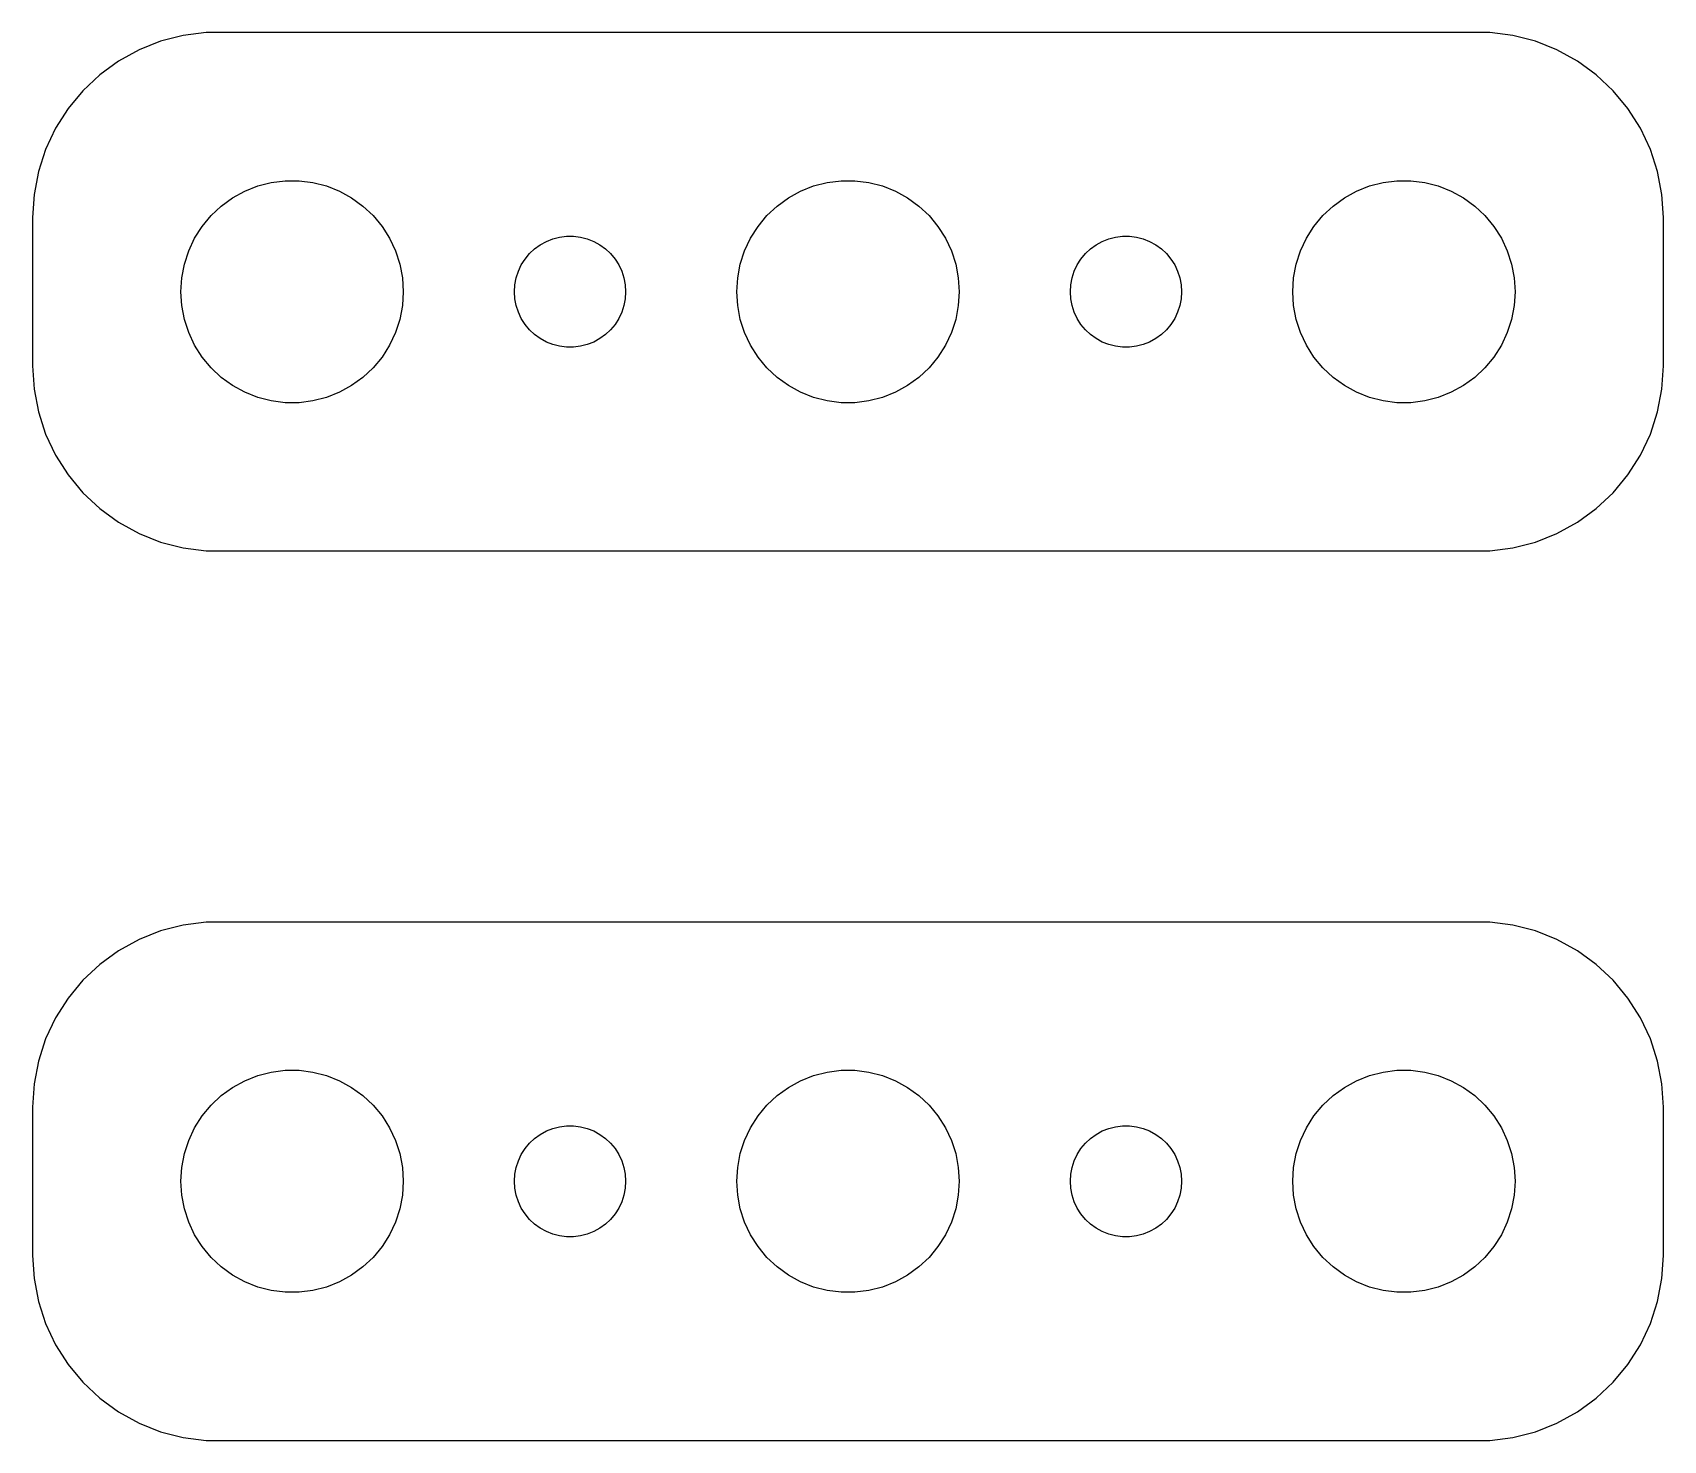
# Model space of a CAD drawing. Header units: metres. Extents: x -22 to 22, y 41 to 79.
import ezdxf

# ---------------------------------------------------------------- set-up
doc = ezdxf.new("R2010")
doc.units = ezdxf.units.M

msp = doc.modelspace()

# ---------------------------------------------------------------- linework, layer by layer
for p, q in [((-17.9369, 78.9114), (-18.5451, 78.7553)), ((-17.3139, 78.9901), (-17.9369, 78.9114)), ((17.3139, 78.9901), (-17.3139, 78.9901)), ((17.9369, 78.9114), (17.3139, 78.9901)), ((18.5451, 78.7553), (17.9369, 78.9114)), ((-19.1289, 78.5241), (-19.6791, 78.2216)), ((-18.5451, 78.7553), (-19.1289, 78.5241)), ((19.1289, 78.5241), (18.5451, 78.7553)), ((19.6791, 78.2216), (19.1289, 78.5241)), ((-19.6791, 78.2216), (-20.1871, 77.8526)), ((20.1871, 77.8526), (19.6791, 78.2216)), ((-20.1871, 77.8526), (-20.6448, 77.4227)), ((20.6448, 77.4227), (20.1871, 77.8526)), ((-20.6448, 77.4227), (-21.0451, 76.9389)), ((21.0451, 76.9389), (20.6448, 77.4227)), ((-21.0451, 76.9389), (-21.3815, 76.4088)), ((21.3815, 76.4088), (21.0451, 76.9389)), ((-21.3815, 76.4088), (-21.6489, 75.8406)), ((21.6489, 75.8406), (21.3815, 76.4088)), ((-21.6489, 75.8406), (-21.8429, 75.2434)), ((21.8429, 75.2434), (21.6489, 75.8406)), ((-21.8429, 75.2434), (-21.9606, 74.6267)), ((21.9606, 74.6267), (21.8429, 75.2434)), ((-16.2773, 74.7145), (-15.927, 74.8532)), ((-15.927, 74.8532), (-15.5621, 74.9469)), ((-15.5621, 74.9469), (-15.1884, 74.9941)), ((-15.1884, 74.9941), (-14.8116, 74.9941)), ((-14.8116, 74.9941), (-14.4379, 74.9469)), ((-14.4379, 74.9469), (-14.0729, 74.8532)), ((-14.0729, 74.8532), (-13.7227, 74.7145)), ((-1.27733, 74.7145), (-0.92705, 74.8532)), ((-0.92705, 74.8532), (-0.56213, 74.9469)), ((-0.56213, 74.9469), (-0.18837, 74.9941)), ((-0.18837, 74.9941), (0.18837, 74.9941)), ((0.18837, 74.9941), (0.56213, 74.9469)), ((0.56213, 74.9469), (0.92705, 74.8532)), ((0.92705, 74.8532), (1.27733, 74.7145)), ((13.7227, 74.7145), (14.0729, 74.8532)), ((14.0729, 74.8532), (14.4379, 74.9469)), ((14.4379, 74.9469), (14.8116, 74.9941)), ((14.8116, 74.9941), (15.1884, 74.9941)), ((15.1884, 74.9941), (15.5621, 74.9469)), ((15.5621, 74.9469), (15.927, 74.8532)), ((15.927, 74.8532), (16.2773, 74.7145)), ((-21.9606, 74.6267), (-22, 74)), ((-16.9123, 74.3115), (-16.6075, 74.533)), ((-16.6075, 74.533), (-16.2773, 74.7145)), ((-13.7227, 74.7145), (-13.3925, 74.533)), ((-13.3925, 74.533), (-13.0877, 74.3115)), ((-1.91226, 74.3115), (-1.60747, 74.533)), ((-1.60747, 74.533), (-1.27733, 74.7145)), ((1.27733, 74.7145), (1.60747, 74.533)), ((1.60747, 74.533), (1.91226, 74.3115)), ((13.0877, 74.3115), (13.3925, 74.533)), ((13.3925, 74.533), (13.7227, 74.7145)), ((16.2773, 74.7145), (16.6075, 74.533)), ((16.6075, 74.533), (16.9123, 74.3115)), ((22, 74), (21.9606, 74.6267)), ((-22, 74), (-22, 70)), ((-17.427, 73.7634), (-17.1869, 74.0536)), ((-17.1869, 74.0536), (-16.9123, 74.3115)), ((-13.0877, 74.3115), (-12.8131, 74.0536)), ((-12.8131, 74.0536), (-12.5729, 73.7634)), ((-2.42705, 73.7634), (-2.1869, 74.0536)), ((-2.1869, 74.0536), (-1.91226, 74.3115)), ((1.91226, 74.3115), (2.1869, 74.0536)), ((2.1869, 74.0536), (2.42705, 73.7634)), ((12.5729, 73.7634), (12.8131, 74.0536)), ((12.8131, 74.0536), (13.0877, 74.3115)), ((16.9123, 74.3115), (17.1869, 74.0536)), ((17.1869, 74.0536), (17.427, 73.7634)), ((22, 70), (22, 74)), ((-17.6289, 73.4453), (-17.427, 73.7634)), ((-12.5729, 73.7634), (-12.3711, 73.4453)), ((-7.78107, 73.4734), (-7.59418, 73.497)), ((-7.59418, 73.497), (-7.40581, 73.497)), ((-7.40581, 73.497), (-7.21892, 73.4734)), ((-2.62891, 73.4453), (-2.42705, 73.7634)), ((2.42705, 73.7634), (2.62891, 73.4453)), ((7.21892, 73.4734), (7.40581, 73.497)), ((7.40581, 73.497), (7.59418, 73.497)), ((7.59418, 73.497), (7.78107, 73.4734)), ((12.3711, 73.4453), (12.5729, 73.7634)), ((17.427, 73.7634), (17.6289, 73.4453)), ((-17.9057, 72.7461), (-17.7893, 73.1044)), ((-17.7893, 73.1044), (-17.6289, 73.4453)), ((-12.3711, 73.4453), (-12.2107, 73.1044)), ((-12.2107, 73.1044), (-12.0942, 72.7461)), ((-8.59344, 73.0268), (-8.45613, 73.1558)), ((-8.45613, 73.1558), (-8.30373, 73.2665)), ((-8.30373, 73.2665), (-8.13866, 73.3572)), ((-8.13866, 73.3572), (-7.96352, 73.4266)), ((-7.96352, 73.4266), (-7.78107, 73.4734)), ((-7.21892, 73.4734), (-7.03647, 73.4266)), ((-7.03647, 73.4266), (-6.86133, 73.3572)), ((-6.86133, 73.3572), (-6.69626, 73.2665)), ((-6.69626, 73.2665), (-6.54385, 73.1558)), ((-6.54385, 73.1558), (-6.40654, 73.0268)), ((-2.90575, 72.7461), (-2.78932, 73.1044)), ((-2.78932, 73.1044), (-2.62891, 73.4453)), ((2.62891, 73.4453), (2.78932, 73.1044)), ((2.78932, 73.1044), (2.90575, 72.7461)), ((6.40654, 73.0268), (6.54385, 73.1558)), ((6.54385, 73.1558), (6.69626, 73.2665)), ((6.69626, 73.2665), (6.86133, 73.3572)), ((6.86133, 73.3572), (7.03647, 73.4266)), ((7.03647, 73.4266), (7.21892, 73.4734)), ((7.78107, 73.4734), (7.96352, 73.4266)), ((7.96352, 73.4266), (8.13866, 73.3572)), ((8.13866, 73.3572), (8.30373, 73.2665)), ((8.30373, 73.2665), (8.45613, 73.1558)), ((8.45613, 73.1558), (8.59344, 73.0268)), ((12.0942, 72.7461), (12.2107, 73.1044)), ((12.2107, 73.1044), (12.3711, 73.4453)), ((17.6289, 73.4453), (17.7893, 73.1044)), ((17.7893, 73.1044), (17.9057, 72.7461)), ((-17.9763, 72.376), (-17.9057, 72.7461)), ((-12.0942, 72.7461), (-12.0237, 72.376)), ((-8.89465, 72.5522), (-8.81445, 72.7226)), ((-8.81445, 72.7226), (-8.71352, 72.8817)), ((-8.71352, 72.8817), (-8.59344, 73.0268)), ((-6.40654, 73.0268), (-6.28647, 72.8817)), ((-6.28647, 72.8817), (-6.18553, 72.7226)), ((-6.18553, 72.7226), (-6.10533, 72.5522)), ((-2.97633, 72.376), (-2.90575, 72.7461)), ((2.90575, 72.7461), (2.97633, 72.376)), ((6.10533, 72.5522), (6.18553, 72.7226)), ((6.18553, 72.7226), (6.28647, 72.8817)), ((6.28647, 72.8817), (6.40654, 73.0268)), ((8.59344, 73.0268), (8.71352, 72.8817)), ((8.71352, 72.8817), (8.81445, 72.7226)), ((8.81445, 72.7226), (8.89465, 72.5522)), ((12.0237, 72.376), (12.0942, 72.7461)), ((17.9057, 72.7461), (17.9763, 72.376)), ((-18, 72), (-17.9763, 72.376)), ((-12.0237, 72.376), (-12, 72)), ((-9, 72), (-8.98816, 72.188)), ((-8.98816, 72.188), (-8.95287, 72.373)), ((-8.95287, 72.373), (-8.89465, 72.5522)), ((-6.10533, 72.5522), (-6.04712, 72.373)), ((-6.04712, 72.373), (-6.01183, 72.188)), ((-6.01183, 72.188), (-6, 72)), ((-3, 72), (-2.97633, 72.376)), ((2.97633, 72.376), (3, 72)), ((6, 72), (6.01183, 72.188)), ((6.01183, 72.188), (6.04712, 72.373)), ((6.04712, 72.373), (6.10533, 72.5522)), ((8.89465, 72.5522), (8.95287, 72.373)), ((8.95287, 72.373), (8.98816, 72.188)), ((8.98816, 72.188), (9, 72)), ((12, 72), (12.0237, 72.376)), ((17.9763, 72.376), (18, 72)), ((-17.9763, 71.624), (-18, 72)), ((-12, 72), (-12.0237, 71.624)), ((-8.98816, 71.812), (-9, 72)), ((-8.95287, 71.627), (-8.98816, 71.812)), ((-6.01183, 71.812), (-6.04712, 71.627)), ((-6, 72), (-6.01183, 71.812)), ((-2.97633, 71.624), (-3, 72)), ((3, 72), (2.97633, 71.624)), ((6.01183, 71.812), (6, 72)), ((6.04712, 71.627), (6.01183, 71.812)), ((8.98816, 71.812), (8.95287, 71.627)), ((9, 72), (8.98816, 71.812)), ((12.0237, 71.624), (12, 72)), ((18, 72), (17.9763, 71.624)), ((-17.9057, 71.2539), (-17.9763, 71.624)), ((-12.0237, 71.624), (-12.0942, 71.2539)), ((-8.89465, 71.4478), (-8.95287, 71.627)), ((-8.81445, 71.2774), (-8.89465, 71.4478)), ((-6.10533, 71.4478), (-6.18553, 71.2774)), ((-6.04712, 71.627), (-6.10533, 71.4478)), ((-2.90575, 71.2539), (-2.97633, 71.624)), ((2.97633, 71.624), (2.90575, 71.2539)), ((6.10533, 71.4478), (6.04712, 71.627)), ((6.18553, 71.2774), (6.10533, 71.4478)), ((8.89465, 71.4478), (8.81445, 71.2774)), ((8.95287, 71.627), (8.89465, 71.4478)), ((12.0942, 71.2539), (12.0237, 71.624)), ((17.9763, 71.624), (17.9057, 71.2539)), ((-17.7893, 70.8956), (-17.9057, 71.2539)), ((-17.6289, 70.5547), (-17.7893, 70.8956)), ((-12.2107, 70.8956), (-12.3711, 70.5547)), ((-12.0942, 71.2539), (-12.2107, 70.8956)), ((-8.71352, 71.1183), (-8.81445, 71.2774)), ((-8.59344, 70.9732), (-8.71352, 71.1183)), ((-8.45613, 70.8442), (-8.59344, 70.9732)), ((-8.30373, 70.7335), (-8.45613, 70.8442)), ((-6.54385, 70.8442), (-6.69626, 70.7335)), ((-6.40654, 70.9732), (-6.54385, 70.8442)), ((-6.28647, 71.1183), (-6.40654, 70.9732)), ((-6.18553, 71.2774), (-6.28647, 71.1183)), ((-2.78932, 70.8956), (-2.90575, 71.2539)), ((-2.62891, 70.5547), (-2.78932, 70.8956)), ((2.78932, 70.8956), (2.62891, 70.5547)), ((2.90575, 71.2539), (2.78932, 70.8956)), ((6.28647, 71.1183), (6.18553, 71.2774)), ((6.40654, 70.9732), (6.28647, 71.1183)), ((6.54385, 70.8442), (6.40654, 70.9732)), ((6.69626, 70.7335), (6.54385, 70.8442)), ((8.45613, 70.8442), (8.30373, 70.7335)), ((8.59344, 70.9732), (8.45613, 70.8442)), ((8.71352, 71.1183), (8.59344, 70.9732)), ((8.81445, 71.2774), (8.71352, 71.1183)), ((12.2107, 70.8956), (12.0942, 71.2539)), ((12.3711, 70.5547), (12.2107, 70.8956)), ((17.7893, 70.8956), (17.6289, 70.5547)), ((17.9057, 71.2539), (17.7893, 70.8956)), ((-17.427, 70.2366), (-17.6289, 70.5547)), ((-12.3711, 70.5547), (-12.5729, 70.2366)), ((-8.13866, 70.6428), (-8.30373, 70.7335)), ((-7.96352, 70.5734), (-8.13866, 70.6428)), ((-7.78107, 70.5266), (-7.96352, 70.5734)), ((-7.59418, 70.503), (-7.78107, 70.5266)), ((-7.40581, 70.503), (-7.59418, 70.503)), ((-7.21892, 70.5266), (-7.40581, 70.503)), ((-7.03647, 70.5734), (-7.21892, 70.5266)), ((-6.86133, 70.6428), (-7.03647, 70.5734)), ((-6.69626, 70.7335), (-6.86133, 70.6428)), ((-2.42705, 70.2366), (-2.62891, 70.5547)), ((2.62891, 70.5547), (2.42705, 70.2366)), ((6.86133, 70.6428), (6.69626, 70.7335)), ((7.03647, 70.5734), (6.86133, 70.6428)), ((7.21892, 70.5266), (7.03647, 70.5734)), ((7.40581, 70.503), (7.21892, 70.5266)), ((7.59418, 70.503), (7.40581, 70.503)), ((7.78107, 70.5266), (7.59418, 70.503)), ((7.96352, 70.5734), (7.78107, 70.5266)), ((8.13866, 70.6428), (7.96352, 70.5734)), ((8.30373, 70.7335), (8.13866, 70.6428)), ((12.5729, 70.2366), (12.3711, 70.5547)), ((17.6289, 70.5547), (17.427, 70.2366)), ((-22, 70), (-21.9606, 69.3733)), ((-17.1869, 69.9464), (-17.427, 70.2366)), ((-12.5729, 70.2366), (-12.8131, 69.9464)), ((-2.1869, 69.9464), (-2.42705, 70.2366)), ((2.42705, 70.2366), (2.1869, 69.9464)), ((12.8131, 69.9464), (12.5729, 70.2366)), ((17.427, 70.2366), (17.1869, 69.9464)), ((21.9606, 69.3733), (22, 70)), ((-16.9123, 69.6885), (-17.1869, 69.9464)), ((-16.6075, 69.467), (-16.9123, 69.6885)), ((-13.0877, 69.6885), (-13.3925, 69.467)), ((-12.8131, 69.9464), (-13.0877, 69.6885)), ((-1.91226, 69.6885), (-2.1869, 69.9464)), ((-1.60747, 69.467), (-1.91226, 69.6885)), ((1.91226, 69.6885), (1.60747, 69.467)), ((2.1869, 69.9464), (1.91226, 69.6885)), ((13.0877, 69.6885), (12.8131, 69.9464)), ((13.3925, 69.467), (13.0877, 69.6885)), ((16.9123, 69.6885), (16.6075, 69.467)), ((17.1869, 69.9464), (16.9123, 69.6885)), ((-21.9606, 69.3733), (-21.8429, 68.7566)), ((-16.2773, 69.2855), (-16.6075, 69.467)), ((-15.927, 69.1468), (-16.2773, 69.2855)), ((-15.5621, 69.0531), (-15.927, 69.1468)), ((-14.0729, 69.1468), (-14.4379, 69.0531)), ((-13.7227, 69.2855), (-14.0729, 69.1468)), ((-13.3925, 69.467), (-13.7227, 69.2855)), ((-1.27733, 69.2855), (-1.60747, 69.467)), ((-0.92705, 69.1468), (-1.27733, 69.2855)), ((-0.56213, 69.0531), (-0.92705, 69.1468)), ((0.92705, 69.1468), (0.56213, 69.0531)), ((1.27733, 69.2855), (0.92705, 69.1468)), ((1.60747, 69.467), (1.27733, 69.2855)), ((13.7227, 69.2855), (13.3925, 69.467)), ((14.0729, 69.1468), (13.7227, 69.2855)), ((14.4379, 69.0531), (14.0729, 69.1468)), ((15.927, 69.1468), (15.5621, 69.0531)), ((16.2773, 69.2855), (15.927, 69.1468)), ((16.6075, 69.467), (16.2773, 69.2855)), ((21.8429, 68.7566), (21.9606, 69.3733)), ((-21.8429, 68.7566), (-21.6489, 68.1594)), ((-15.1884, 69.0059), (-15.5621, 69.0531)), ((-14.8116, 69.0059), (-15.1884, 69.0059)), ((-14.4379, 69.0531), (-14.8116, 69.0059)), ((-0.18837, 69.0059), (-0.56213, 69.0531)), ((0.18837, 69.0059), (-0.18837, 69.0059)), ((0.56213, 69.0531), (0.18837, 69.0059)), ((14.8116, 69.0059), (14.4379, 69.0531)), ((15.1884, 69.0059), (14.8116, 69.0059)), ((15.5621, 69.0531), (15.1884, 69.0059)), ((21.6489, 68.1594), (21.8429, 68.7566)), ((-21.6489, 68.1594), (-21.3815, 67.5912)), ((21.3815, 67.5912), (21.6489, 68.1594)), ((-21.3815, 67.5912), (-21.0451, 67.0611)), ((21.0451, 67.0611), (21.3815, 67.5912)), ((-21.0451, 67.0611), (-20.6448, 66.5773)), ((20.6448, 66.5773), (21.0451, 67.0611)), ((-20.6448, 66.5773), (-20.1871, 66.1474)), ((20.1871, 66.1474), (20.6448, 66.5773)), ((-20.1871, 66.1474), (-19.6791, 65.7784)), ((19.6791, 65.7784), (20.1871, 66.1474)), ((-19.6791, 65.7784), (-19.1289, 65.4759)), ((19.1289, 65.4759), (19.6791, 65.7784)), ((-19.1289, 65.4759), (-18.5451, 65.2447)), ((-18.5451, 65.2447), (-17.9369, 65.0886)), ((17.9369, 65.0886), (18.5451, 65.2447)), ((18.5451, 65.2447), (19.1289, 65.4759)), ((-17.9369, 65.0886), (-17.3139, 65.0099)), ((-17.3139, 65.0099), (17.3139, 65.0099)), ((17.3139, 65.0099), (17.9369, 65.0886)), ((-18.5451, 54.7553), (-19.1289, 54.5241)), ((-17.9369, 54.9114), (-18.5451, 54.7553)), ((-17.3139, 54.9901), (-17.9369, 54.9114)), ((17.3139, 54.9901), (-17.3139, 54.9901)), ((17.9369, 54.9114), (17.3139, 54.9901)), ((18.5451, 54.7553), (17.9369, 54.9114)), ((19.1289, 54.5241), (18.5451, 54.7553)), ((-19.6791, 54.2216), (-20.1871, 53.8526)), ((-19.1289, 54.5241), (-19.6791, 54.2216)), ((19.6791, 54.2216), (19.1289, 54.5241)), ((20.1871, 53.8526), (19.6791, 54.2216)), ((-20.1871, 53.8526), (-20.6448, 53.4227)), ((20.6448, 53.4227), (20.1871, 53.8526)), ((-20.6448, 53.4227), (-21.0451, 52.9389)), ((21.0451, 52.9389), (20.6448, 53.4227)), ((-21.0451, 52.9389), (-21.3815, 52.4088)), ((21.3815, 52.4088), (21.0451, 52.9389)), ((-21.3815, 52.4088), (-21.6489, 51.8406)), ((21.6489, 51.8406), (21.3815, 52.4088)), ((-21.6489, 51.8406), (-21.8429, 51.2434)), ((21.8429, 51.2434), (21.6489, 51.8406)), ((-21.8429, 51.2434), (-21.9606, 50.6267)), ((21.9606, 50.6267), (21.8429, 51.2434)), ((-21.9606, 50.6267), (-22, 50)), ((-16.6075, 50.533), (-16.2773, 50.7145)), ((-16.2773, 50.7145), (-15.927, 50.8532)), ((-15.927, 50.8532), (-15.5621, 50.9469)), ((-15.5621, 50.9469), (-15.1884, 50.9941)), ((-15.1884, 50.9941), (-14.8116, 50.9941)), ((-14.8116, 50.9941), (-14.4379, 50.9469)), ((-14.4379, 50.9469), (-14.0729, 50.8532)), ((-14.0729, 50.8532), (-13.7227, 50.7145)), ((-13.7227, 50.7145), (-13.3925, 50.533)), ((-1.60747, 50.533), (-1.27733, 50.7145)), ((-1.27733, 50.7145), (-0.92705, 50.8532)), ((-0.92705, 50.8532), (-0.56213, 50.9469)), ((-0.56213, 50.9469), (-0.18837, 50.9941)), ((-0.18837, 50.9941), (0.18837, 50.9941)), ((0.18837, 50.9941), (0.56213, 50.9469)), ((0.56213, 50.9469), (0.92705, 50.8532)), ((0.92705, 50.8532), (1.27733, 50.7145)), ((1.27733, 50.7145), (1.60747, 50.533)), ((13.3925, 50.533), (13.7227, 50.7145)), ((13.7227, 50.7145), (14.0729, 50.8532)), ((14.0729, 50.8532), (14.4379, 50.9469)), ((14.4379, 50.9469), (14.8116, 50.9941)), ((14.8116, 50.9941), (15.1884, 50.9941)), ((15.1884, 50.9941), (15.5621, 50.9469)), ((15.5621, 50.9469), (15.927, 50.8532)), ((15.927, 50.8532), (16.2773, 50.7145)), ((16.2773, 50.7145), (16.6075, 50.533)), ((22, 50), (21.9606, 50.6267)), ((-17.1869, 50.0536), (-16.9123, 50.3115)), ((-16.9123, 50.3115), (-16.6075, 50.533)), ((-13.3925, 50.533), (-13.0877, 50.3115)), ((-13.0877, 50.3115), (-12.8131, 50.0536)), ((-2.1869, 50.0536), (-1.91226, 50.3115)), ((-1.91226, 50.3115), (-1.60747, 50.533)), ((1.60747, 50.533), (1.91226, 50.3115)), ((1.91226, 50.3115), (2.1869, 50.0536)), ((12.8131, 50.0536), (13.0877, 50.3115)), ((13.0877, 50.3115), (13.3925, 50.533)), ((16.6075, 50.533), (16.9123, 50.3115)), ((16.9123, 50.3115), (17.1869, 50.0536)), ((-22, 50), (-22, 46)), ((-17.6289, 49.4453), (-17.427, 49.7634)), ((-17.427, 49.7634), (-17.1869, 50.0536)), ((-12.8131, 50.0536), (-12.5729, 49.7634)), ((-12.5729, 49.7634), (-12.3711, 49.4453)), ((-2.62891, 49.4453), (-2.42705, 49.7634)), ((-2.42705, 49.7634), (-2.1869, 50.0536)), ((2.1869, 50.0536), (2.42705, 49.7634)), ((2.42705, 49.7634), (2.62891, 49.4453)), ((12.3711, 49.4453), (12.5729, 49.7634)), ((12.5729, 49.7634), (12.8131, 50.0536)), ((17.1869, 50.0536), (17.427, 49.7634)), ((17.427, 49.7634), (17.6289, 49.4453)), ((22, 46), (22, 50)), ((-17.7893, 49.1044), (-17.6289, 49.4453)), ((-12.3711, 49.4453), (-12.2107, 49.1044)), ((-8.30373, 49.2665), (-8.13866, 49.3572)), ((-8.13866, 49.3572), (-7.96352, 49.4266)), ((-7.96352, 49.4266), (-7.78107, 49.4734)), ((-7.78107, 49.4734), (-7.59418, 49.497)), ((-7.59418, 49.497), (-7.40581, 49.497)), ((-7.40581, 49.497), (-7.21892, 49.4734)), ((-7.21892, 49.4734), (-7.03647, 49.4266)), ((-7.03647, 49.4266), (-6.86133, 49.3572)), ((-6.86133, 49.3572), (-6.69626, 49.2665)), ((-2.78932, 49.1044), (-2.62891, 49.4453)), ((2.62891, 49.4453), (2.78932, 49.1044)), ((6.69626, 49.2665), (6.86133, 49.3572)), ((6.86133, 49.3572), (7.03647, 49.4266)), ((7.03647, 49.4266), (7.21892, 49.4734)), ((7.21892, 49.4734), (7.40581, 49.497)), ((7.40581, 49.497), (7.59418, 49.497)), ((7.59418, 49.497), (7.78107, 49.4734)), ((7.78107, 49.4734), (7.96352, 49.4266)), ((7.96352, 49.4266), (8.13866, 49.3572)), ((8.13866, 49.3572), (8.30373, 49.2665)), ((12.2107, 49.1044), (12.3711, 49.4453)), ((17.6289, 49.4453), (17.7893, 49.1044)), ((-17.9057, 48.7461), (-17.7893, 49.1044)), ((-12.2107, 49.1044), (-12.0942, 48.7461)), ((-8.81445, 48.7226), (-8.71352, 48.8817)), ((-8.71352, 48.8817), (-8.59344, 49.0268)), ((-8.59344, 49.0268), (-8.45613, 49.1558)), ((-8.45613, 49.1558), (-8.30373, 49.2665)), ((-6.69626, 49.2665), (-6.54385, 49.1558)), ((-6.54385, 49.1558), (-6.40654, 49.0268)), ((-6.40654, 49.0268), (-6.28647, 48.8817)), ((-6.28647, 48.8817), (-6.18553, 48.7226)), ((-2.90575, 48.7461), (-2.78932, 49.1044)), ((2.78932, 49.1044), (2.90575, 48.7461)), ((6.18553, 48.7226), (6.28647, 48.8817)), ((6.28647, 48.8817), (6.40654, 49.0268)), ((6.40654, 49.0268), (6.54385, 49.1558)), ((6.54385, 49.1558), (6.69626, 49.2665)), ((8.30373, 49.2665), (8.45613, 49.1558)), ((8.45613, 49.1558), (8.59344, 49.0268)), ((8.59344, 49.0268), (8.71352, 48.8817)), ((8.71352, 48.8817), (8.81445, 48.7226)), ((12.0942, 48.7461), (12.2107, 49.1044)), ((17.7893, 49.1044), (17.9057, 48.7461)), ((-17.9763, 48.376), (-17.9057, 48.7461)), ((-12.0942, 48.7461), (-12.0237, 48.376)), ((-8.95287, 48.373), (-8.89465, 48.5522)), ((-8.89465, 48.5522), (-8.81445, 48.7226)), ((-6.18553, 48.7226), (-6.10533, 48.5522)), ((-6.10533, 48.5522), (-6.04712, 48.373)), ((-2.97633, 48.376), (-2.90575, 48.7461)), ((2.90575, 48.7461), (2.97633, 48.376)), ((6.04712, 48.373), (6.10533, 48.5522)), ((6.10533, 48.5522), (6.18553, 48.7226)), ((8.81445, 48.7226), (8.89465, 48.5522)), ((8.89465, 48.5522), (8.95287, 48.373)), ((12.0237, 48.376), (12.0942, 48.7461)), ((17.9057, 48.7461), (17.9763, 48.376)), ((-18, 48), (-17.9763, 48.376)), ((-17.9763, 47.624), (-18, 48)), ((-12.0237, 48.376), (-12, 48)), ((-12, 48), (-12.0237, 47.624)), ((-9, 48), (-8.98816, 48.188)), ((-8.98816, 47.812), (-9, 48)), ((-8.98816, 48.188), (-8.95287, 48.373)), ((-6.04712, 48.373), (-6.01183, 48.188)), ((-6.01183, 48.188), (-6, 48)), ((-6, 48), (-6.01183, 47.812)), ((-3, 48), (-2.97633, 48.376)), ((-2.97633, 47.624), (-3, 48)), ((2.97633, 48.376), (3, 48)), ((3, 48), (2.97633, 47.624)), ((6, 48), (6.01183, 48.188)), ((6.01183, 47.812), (6, 48)), ((6.01183, 48.188), (6.04712, 48.373)), ((8.95287, 48.373), (8.98816, 48.188)), ((8.98816, 48.188), (9, 48)), ((9, 48), (8.98816, 47.812)), ((12, 48), (12.0237, 48.376)), ((12.0237, 47.624), (12, 48)), ((17.9763, 48.376), (18, 48)), ((18, 48), (17.9763, 47.624)), ((-17.9057, 47.2539), (-17.9763, 47.624)), ((-12.0237, 47.624), (-12.0942, 47.2539)), ((-8.95287, 47.627), (-8.98816, 47.812)), ((-8.89465, 47.4478), (-8.95287, 47.627)), ((-6.04712, 47.627), (-6.10533, 47.4478)), ((-6.01183, 47.812), (-6.04712, 47.627)), ((-2.90575, 47.2539), (-2.97633, 47.624)), ((2.97633, 47.624), (2.90575, 47.2539)), ((6.04712, 47.627), (6.01183, 47.812)), ((6.10533, 47.4478), (6.04712, 47.627)), ((8.95287, 47.627), (8.89465, 47.4478)), ((8.98816, 47.812), (8.95287, 47.627)), ((12.0942, 47.2539), (12.0237, 47.624)), ((17.9763, 47.624), (17.9057, 47.2539)), ((-17.7893, 46.8956), (-17.9057, 47.2539)), ((-12.0942, 47.2539), (-12.2107, 46.8956)), ((-8.81445, 47.2774), (-8.89465, 47.4478)), ((-8.71352, 47.1183), (-8.81445, 47.2774)), ((-8.59344, 46.9732), (-8.71352, 47.1183)), ((-6.28647, 47.1183), (-6.40654, 46.9732)), ((-6.18553, 47.2774), (-6.28647, 47.1183)), ((-6.10533, 47.4478), (-6.18553, 47.2774)), ((-2.78932, 46.8956), (-2.90575, 47.2539)), ((2.90575, 47.2539), (2.78932, 46.8956)), ((6.18553, 47.2774), (6.10533, 47.4478)), ((6.28647, 47.1183), (6.18553, 47.2774)), ((6.40654, 46.9732), (6.28647, 47.1183)), ((8.71352, 47.1183), (8.59344, 46.9732)), ((8.81445, 47.2774), (8.71352, 47.1183)), ((8.89465, 47.4478), (8.81445, 47.2774)), ((12.2107, 46.8956), (12.0942, 47.2539)), ((17.9057, 47.2539), (17.7893, 46.8956)), ((-17.6289, 46.5547), (-17.7893, 46.8956)), ((-12.2107, 46.8956), (-12.3711, 46.5547)), ((-8.45613, 46.8442), (-8.59344, 46.9732)), ((-8.30373, 46.7335), (-8.45613, 46.8442)), ((-8.13866, 46.6428), (-8.30373, 46.7335)), ((-7.96352, 46.5734), (-8.13866, 46.6428)), ((-6.86133, 46.6428), (-7.03647, 46.5734)), ((-6.69626, 46.7335), (-6.86133, 46.6428)), ((-6.54385, 46.8442), (-6.69626, 46.7335)), ((-6.40654, 46.9732), (-6.54385, 46.8442)), ((-2.62891, 46.5547), (-2.78932, 46.8956)), ((2.78932, 46.8956), (2.62891, 46.5547)), ((6.54385, 46.8442), (6.40654, 46.9732)), ((6.69626, 46.7335), (6.54385, 46.8442)), ((6.86133, 46.6428), (6.69626, 46.7335)), ((7.03647, 46.5734), (6.86133, 46.6428)), ((8.13866, 46.6428), (7.96352, 46.5734)), ((8.30373, 46.7335), (8.13866, 46.6428)), ((8.45613, 46.8442), (8.30373, 46.7335)), ((8.59344, 46.9732), (8.45613, 46.8442)), ((12.3711, 46.5547), (12.2107, 46.8956)), ((17.7893, 46.8956), (17.6289, 46.5547)), ((-17.427, 46.2366), (-17.6289, 46.5547)), ((-17.1869, 45.9464), (-17.427, 46.2366)), ((-12.5729, 46.2366), (-12.8131, 45.9464)), ((-12.3711, 46.5547), (-12.5729, 46.2366)), ((-7.78107, 46.5266), (-7.96352, 46.5734)), ((-7.59418, 46.503), (-7.78107, 46.5266)), ((-7.40581, 46.503), (-7.59418, 46.503)), ((-7.21892, 46.5266), (-7.40581, 46.503)), ((-7.03647, 46.5734), (-7.21892, 46.5266)), ((-2.42705, 46.2366), (-2.62891, 46.5547)), ((-2.1869, 45.9464), (-2.42705, 46.2366)), ((2.42705, 46.2366), (2.1869, 45.9464)), ((2.62891, 46.5547), (2.42705, 46.2366)), ((7.21892, 46.5266), (7.03647, 46.5734)), ((7.40581, 46.503), (7.21892, 46.5266)), ((7.59418, 46.503), (7.40581, 46.503)), ((7.78107, 46.5266), (7.59418, 46.503)), ((7.96352, 46.5734), (7.78107, 46.5266)), ((12.5729, 46.2366), (12.3711, 46.5547)), ((12.8131, 45.9464), (12.5729, 46.2366)), ((17.427, 46.2366), (17.1869, 45.9464)), ((17.6289, 46.5547), (17.427, 46.2366)), ((-22, 46), (-21.9606, 45.3733)), ((-16.9123, 45.6885), (-17.1869, 45.9464)), ((-12.8131, 45.9464), (-13.0877, 45.6885)), ((-1.91226, 45.6885), (-2.1869, 45.9464)), ((2.1869, 45.9464), (1.91226, 45.6885)), ((13.0877, 45.6885), (12.8131, 45.9464)), ((17.1869, 45.9464), (16.9123, 45.6885)), ((21.9606, 45.3733), (22, 46)), ((-21.9606, 45.3733), (-21.8429, 44.7566)), ((-16.6075, 45.467), (-16.9123, 45.6885)), ((-16.2773, 45.2855), (-16.6075, 45.467)), ((-13.3925, 45.467), (-13.7227, 45.2855)), ((-13.0877, 45.6885), (-13.3925, 45.467)), ((-1.60747, 45.467), (-1.91226, 45.6885)), ((-1.27733, 45.2855), (-1.60747, 45.467)), ((1.60747, 45.467), (1.27733, 45.2855)), ((1.91226, 45.6885), (1.60747, 45.467)), ((13.3925, 45.467), (13.0877, 45.6885)), ((13.7227, 45.2855), (13.3925, 45.467)), ((16.6075, 45.467), (16.2773, 45.2855)), ((16.9123, 45.6885), (16.6075, 45.467)), ((21.8429, 44.7566), (21.9606, 45.3733)), ((-15.927, 45.1468), (-16.2773, 45.2855)), ((-15.5621, 45.0531), (-15.927, 45.1468)), ((-15.1884, 45.0059), (-15.5621, 45.0531)), ((-14.8116, 45.0059), (-15.1884, 45.0059)), ((-14.4379, 45.0531), (-14.8116, 45.0059)), ((-14.0729, 45.1468), (-14.4379, 45.0531)), ((-13.7227, 45.2855), (-14.0729, 45.1468)), ((-0.92705, 45.1468), (-1.27733, 45.2855)), ((-0.56213, 45.0531), (-0.92705, 45.1468)), ((-0.18837, 45.0059), (-0.56213, 45.0531)), ((0.18837, 45.0059), (-0.18837, 45.0059)), ((0.56213, 45.0531), (0.18837, 45.0059)), ((0.92705, 45.1468), (0.56213, 45.0531)), ((1.27733, 45.2855), (0.92705, 45.1468)), ((14.0729, 45.1468), (13.7227, 45.2855)), ((14.4379, 45.0531), (14.0729, 45.1468)), ((14.8116, 45.0059), (14.4379, 45.0531)), ((15.1884, 45.0059), (14.8116, 45.0059)), ((15.5621, 45.0531), (15.1884, 45.0059)), ((15.927, 45.1468), (15.5621, 45.0531)), ((16.2773, 45.2855), (15.927, 45.1468)), ((-21.8429, 44.7566), (-21.6489, 44.1594)), ((21.6489, 44.1594), (21.8429, 44.7566)), ((-21.6489, 44.1594), (-21.3815, 43.5912)), ((21.3815, 43.5912), (21.6489, 44.1594)), ((-21.3815, 43.5912), (-21.0451, 43.0611)), ((21.0451, 43.0611), (21.3815, 43.5912)), ((-21.0451, 43.0611), (-20.6448, 42.5773)), ((20.6448, 42.5773), (21.0451, 43.0611)), ((-20.6448, 42.5773), (-20.1871, 42.1474)), ((20.1871, 42.1474), (20.6448, 42.5773)), ((-20.1871, 42.1474), (-19.6791, 41.7784)), ((19.6791, 41.7784), (20.1871, 42.1474)), ((-19.6791, 41.7784), (-19.1289, 41.4759)), ((-19.1289, 41.4759), (-18.5451, 41.2447)), ((18.5451, 41.2447), (19.1289, 41.4759)), ((19.1289, 41.4759), (19.6791, 41.7784)), ((-18.5451, 41.2447), (-17.9369, 41.0886)), ((-17.9369, 41.0886), (-17.3139, 41.0099)), ((-17.3139, 41.0099), (17.3139, 41.0099)), ((17.3139, 41.0099), (17.9369, 41.0886)), ((17.9369, 41.0886), (18.5451, 41.2447))]:
    msp.add_line(p, q)

doc.saveas('drawing.dxf')
